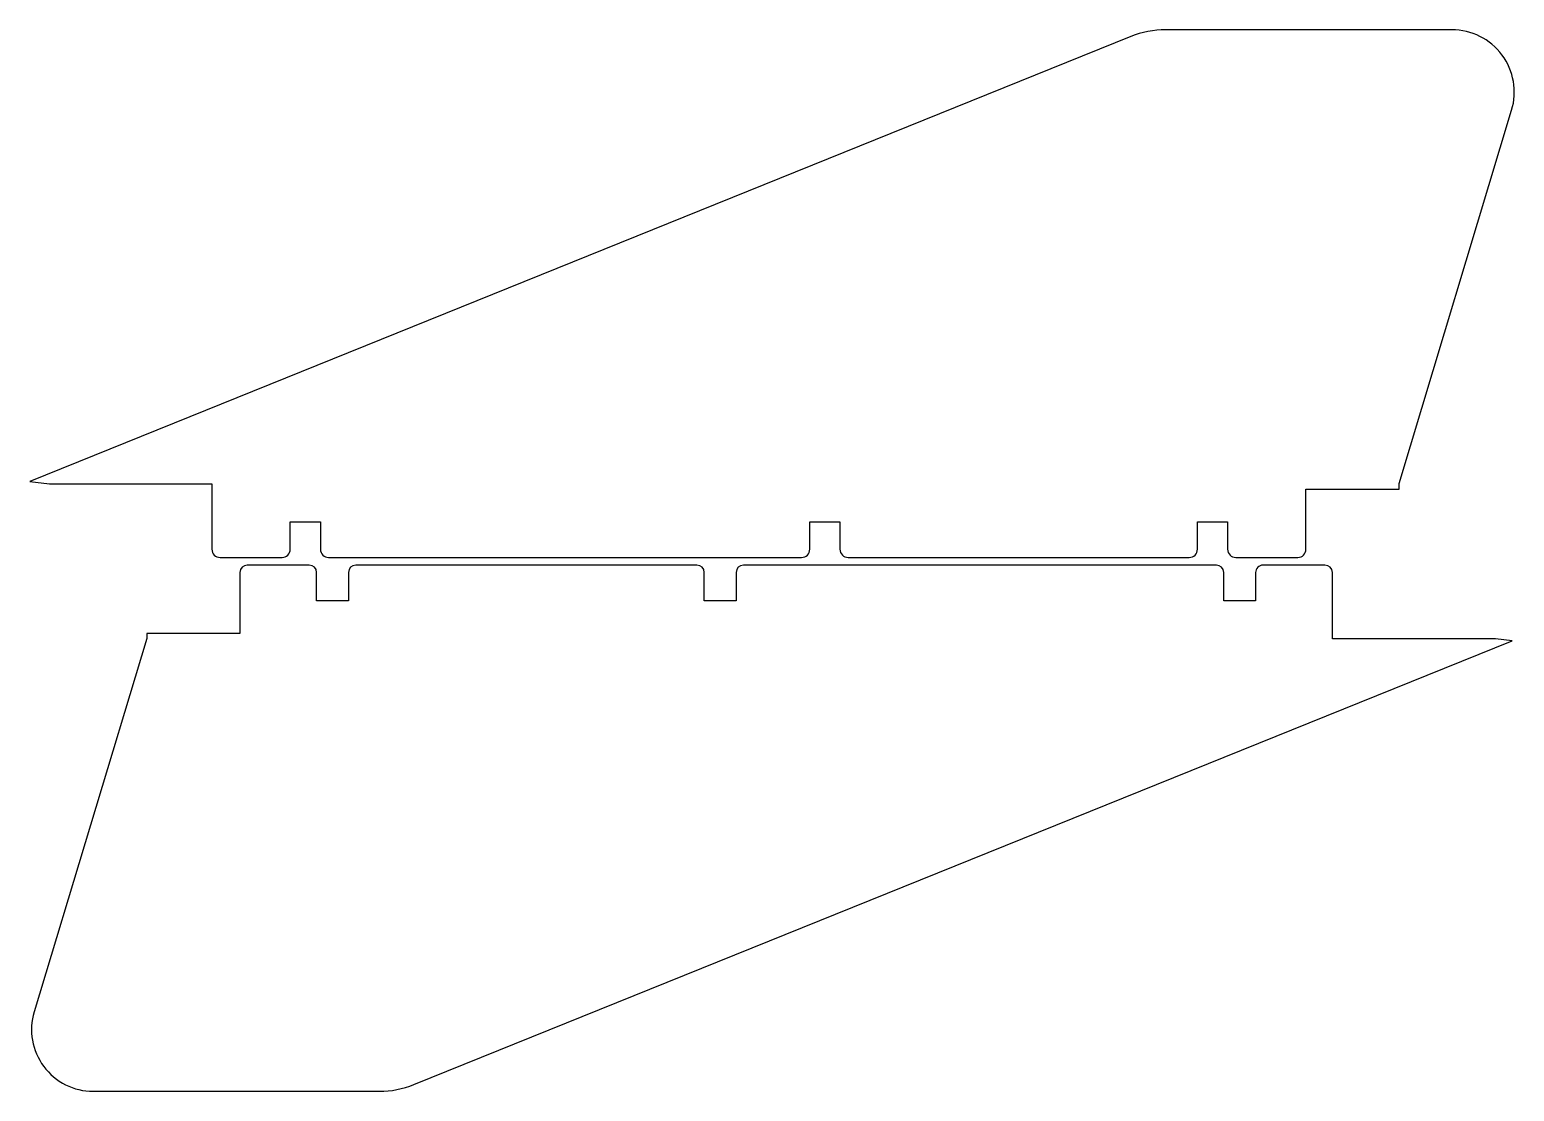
# Model space of a CAD drawing. Header units: millimetres. Extents: x 1 to 192, y -419 to -34.
# Drawn here: x 0.8 to 192.3, y -418.9 to -282.1 of the extents above; entities that cross this region are included whole.
import ezdxf

# ---------------------------------------------------------------- set-up
doc = ezdxf.new("R2010")
doc.units = ezdxf.units.MM
doc.layers.add('PERIMETER D 4.0', color=5, linetype='CONTINUOUS')

msp = doc.modelspace()

# ---------------------------------------------------------------- linework, layer by layer
at = {"layer": 'PERIMETER D 4.0'}
for points in [[(0.7978202845993433, -340.3261631277112), (3.3481914500150545, -340.61062857286583), (24.300971301805685, -340.61062857274953), (24.300971301803884, -349.0606285729043, 0.41421356237308515), (25.350971301803767, -350.1106285729043), (33.35097130180379, -350.11062857290517, 0.414213562373079), (34.40097130180389, -349.06062857290516), (34.400971301803004, -345.5106285729044), (38.3009713018033, -345.510628572908), (38.30097130180321, -349.0606285729043, 0.4142135623730765), (39.350971301803206, -350.1106285729043), (100.35097130180321, -350.1106285729043, 0.4142135623730802), (101.4009713018032, -349.0606285729043), (101.40097130180322, -345.51062857290435), (105.30097130180322, -345.51062857290435), (105.30097130180322, -349.0606285729043, 0.4142135623730753), (106.35097130180321, -350.1106285729043), (150.3509713018032, -350.1106285729043, 0.4142135623730753), (151.40097130180317, -349.0606285729043), (151.40097130180325, -345.51062857290435), (155.3009713018032, -345.51062857290435), (155.3009713018032, -349.0606285729043, 0.4142135623730702), (156.3509713018032, -350.1106285729043), (164.3509713018032, -350.1106285729043, 0.41421356237309503), (165.40097130180322, -349.0606285729043), (165.40097130180322, -341.3106285729043), (177.4009713018032, -341.3106285729043), (177.4009713018032, -340.5680107363497), (191.926700198403, -292.4483457015585, 0.5029329600249466), (184.2201694823907, -282.0720000000001), (147.3242163238747, -282.0720000000001, 0.09628904819753517), (142.81020687321296, -282.9494345524704)], [(192.00351099866438, -360.85098378563373), (189.85193956047357, -360.6110000000394), (168.80471941225937, -360.61100000015637), (168.80471941226116, -352.06100000000094, 0.4142135623730184), (167.85471941226126, -351.1110000000009), (159.85471941226126, -351.11100000000016, 0.41421356237314433), (158.90471941226116, -352.06100000000004), (158.90471941226207, -355.71100000000104), (154.80471941226173, -355.7109999999971), (154.80471941226182, -352.06100000000094, 0.41421356237302387), (153.85471941226183, -351.1110000000009), (92.8547194122618, -351.1110000000009, 0.41421356237304574), (91.90471941226181, -352.06100000000094), (91.90471941226184, -355.7110000000009), (87.80471941226182, -355.7110000000009), (87.80471941226182, -352.06100000000094, 0.41421356237302387), (86.85471941226182, -351.1110000000009), (42.85471941226183, -351.1110000000009, 0.414213562373043), (41.90471941226184, -352.06100000000094), (41.90471941226179, -355.7110000000009), (37.80471941226184, -355.7110000000009), (37.80471941226183, -352.06100000000094, 0.41421356237304574), (36.85471941226183, -351.1110000000009), (28.85471941226183, -351.1110000000009, 0.41421356237304574), (27.904719412261834, -352.06100000000094), (27.904719412261834, -359.91100000000097), (15.904719412261832, -359.91100000000097), (15.904719412261839, -360.5683821634463), (1.3747238164820619, -408.70218157571395, 0.5029329600249456), (8.98552123167434, -418.949628572905), (45.88147439019033, -418.949628572905, 0.09628904819753606), (50.358023181510475, -418.07947563497817)]]:
    msp.add_lwpolyline(points, format="xyb", close=True, dxfattribs=at)

doc.saveas('drawing.dxf')
